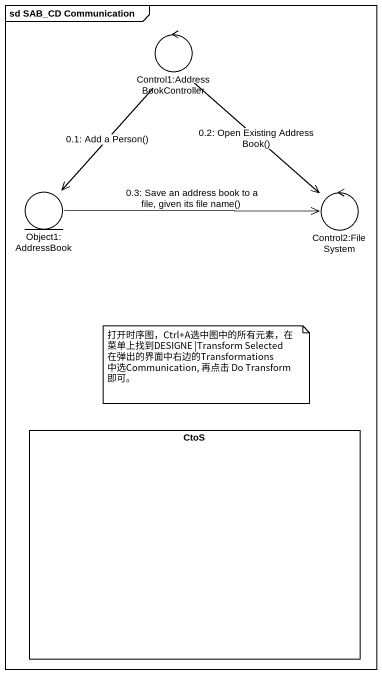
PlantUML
@startuml
mainframe sd SAB_CD Communication
control "Control1:AddressBookController" as Control1
entity "Object1: AddressBook" as Object1_AddressBook
control "Control2:FileSystem" as Control2_FileSystem
rectangle CtoS
Control1 --> Object1_AddressBook : 0.1: Add a Person()
Control1 --> Control2_FileSystem : 0.2: Open Existing Address Book()
Object1_AddressBook -right-> Control2_FileSystem : 0.3: Save an address book to a file, given its file name()
note as N1
  打开时序图，Ctrl+A选中图中的所有元素，在菜单上找到DESIGNE |Transform Selected 在弹出的界面中右边的Transformations 中选Communication, 再点击 Do Transform 即可。
end note
@enduml
